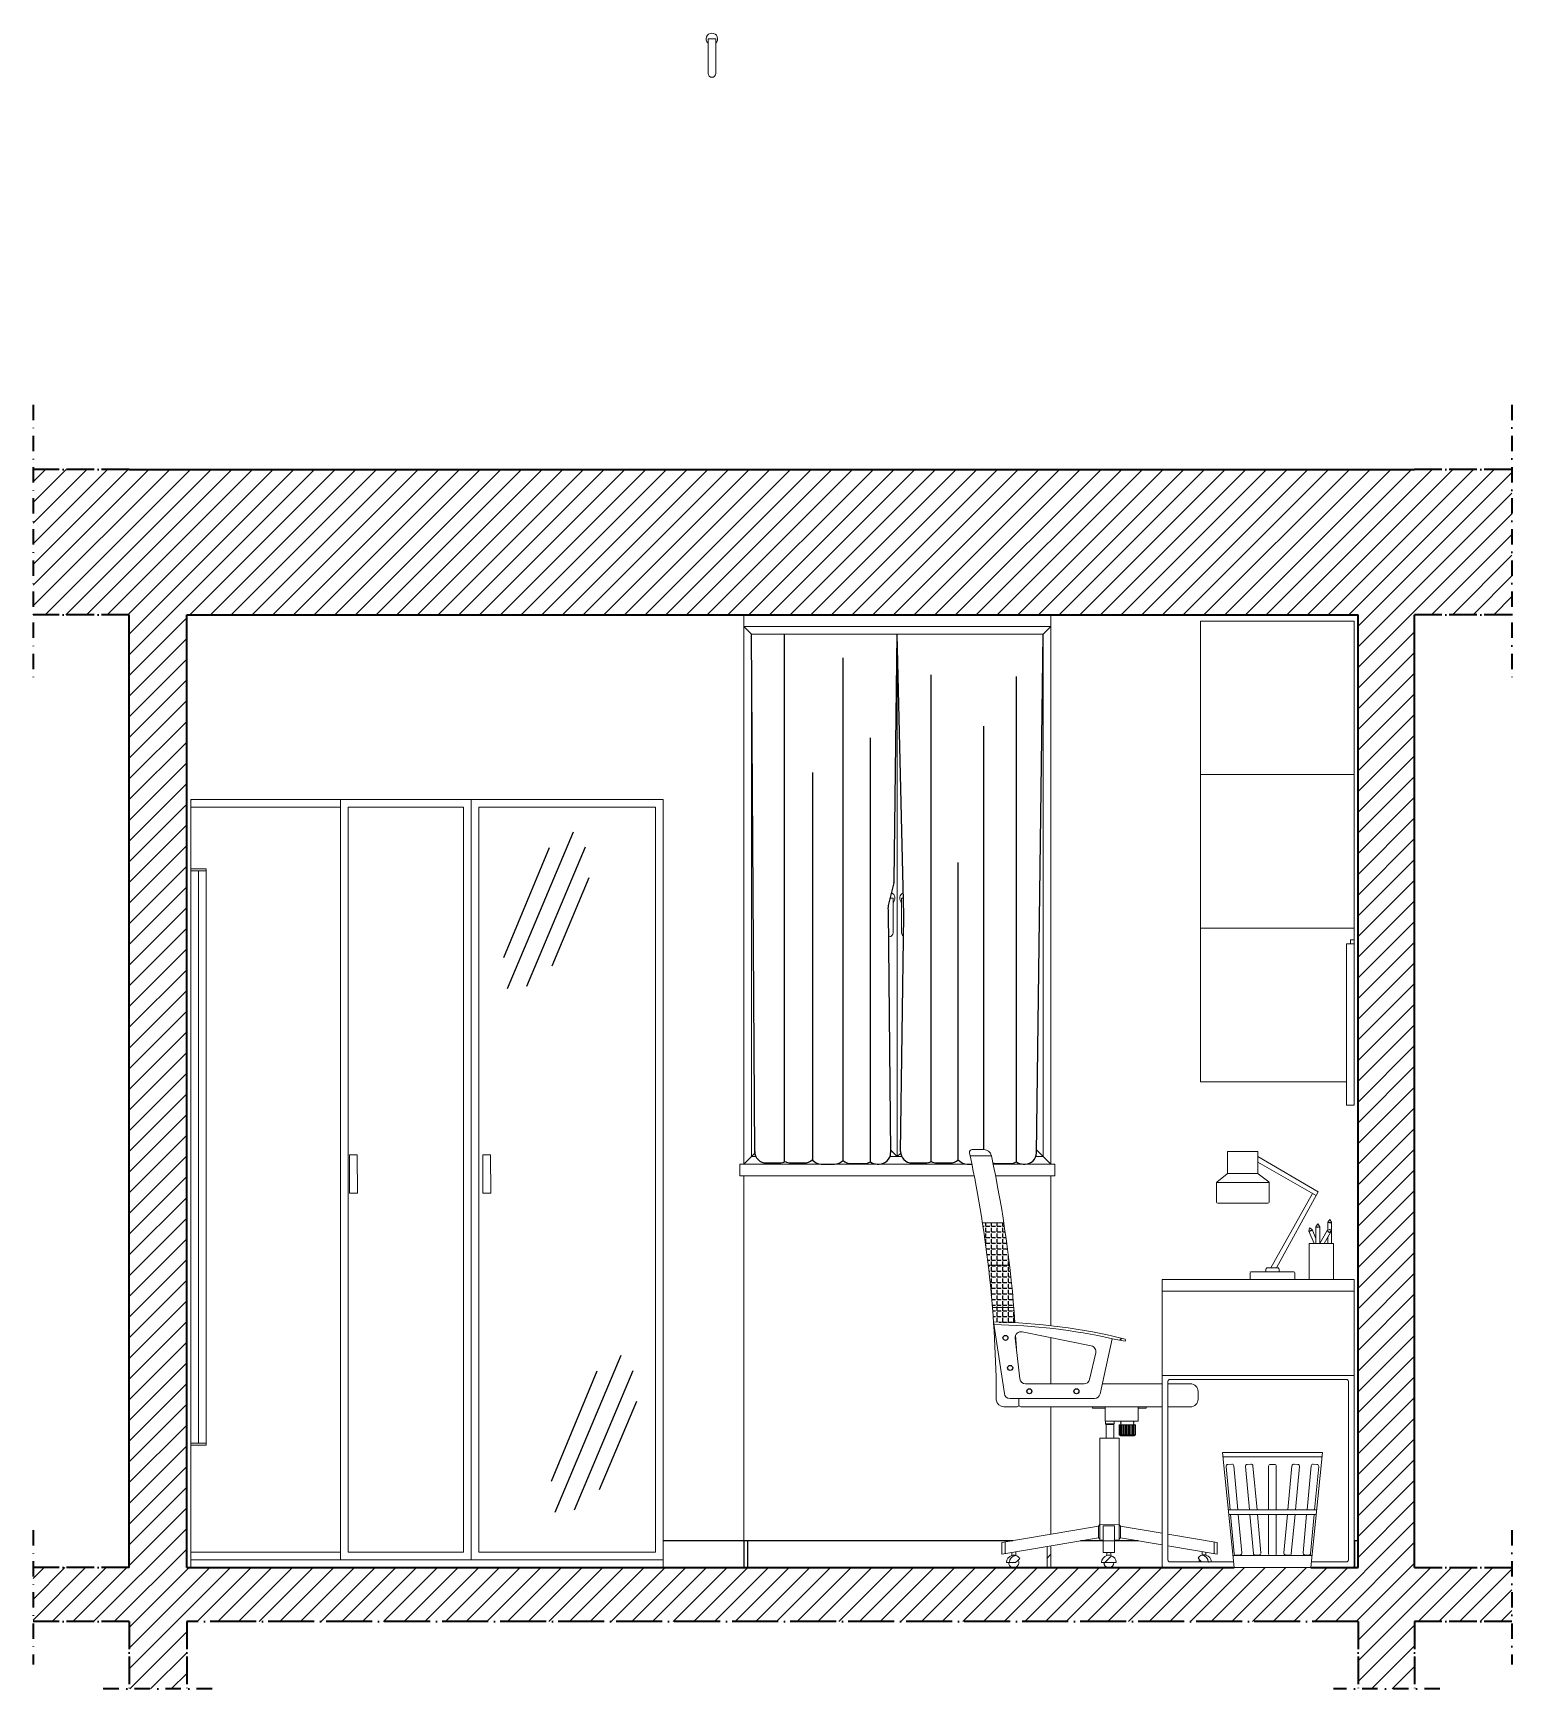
# Model space of a CAD drawing. Header units: millimetres. Extents: x 1104 to 6167, y 592 to 2113.
# Drawn here: x 4353.5 to 4738.5, y 968 to 1399 of the extents above; entities that cross this region are included whole.
import ezdxf

# ---------------------------------------------------------------- set-up
doc = ezdxf.new("R2010")
doc.units = ezdxf.units.MM
doc.linetypes.add('ACAD_ISO04W100', pattern=[30, 24, -3, 0, -3])
doc.linetypes.add('DASHDOT', pattern=[1, 0.5, -0.25, 0, -0.25])
for name, color, linetype in [('A-FLOR', 11, 'Continuous'), ('A-SECT-D-MCUC', 12, 'Continuous'), ('ACCESSORI', 8, 'Continuous'), ('BATTISCOPA', 10, 'Continuous')]:
    doc.layers.add(name, color=color, linetype=linetype)
for name, color, linetype, lineweight in [('A-FLOR-LEVL', 3, 'Continuous', 35), ('A-FURN', 2, 'Continuous', 18), ('A-GLAZ-FULL', 4, 'Continuous', 25), ('A-WALL-FULL-EXTR', 3, 'Continuous', 35), ('CAMPITURA', 14, 'Continuous', 25), ('TEXTURE', 13, 'Continuous', 25)]:
    doc.layers.add(name, color=color, linetype=linetype, lineweight=lineweight)
pattern_1 = [(0, (0, 0), (0, 1.46685), [1.0668, -0.40005]), (90, (0, 0), (-1.46685, 9e-17), [1.0668, -0.40005])]

msp = doc.modelspace()

# ---------------------------------------------------------------- hatches: boundary and pattern name
at = {"layer": 'TEXTURE'}
h = msp.add_hatch(dxfattribs=at)
h.set_pattern_fill('ANGLE', color=256, scale=0.21)
h.set_pattern_definition(pattern_1)
h.paths.add_polyline_path([(4606.2, 1089.25), (4600.65, 1089.25, -0.009153), (4602.15, 1078.25), (4607.7, 1078.25, 0.009153)])
h = msp.add_hatch(dxfattribs=at)
h.set_pattern_fill('ANGLE', color=256, scale=0.21)
h.set_pattern_definition(pattern_1)
h.paths.add_polyline_path([(4607.7, 1078.25), (4602.15, 1078.25, -0.009114), (4603.24, 1067.25), (4608.79, 1067.25, 0.009114)])
h.paths.add_polyline_path([(4608.79, 1067.25), (4603.24, 1067.25, -0.003103), (4603.52, 1063.5, -0.009055), (4609.08, 1063.3, 0.003264)])

# ---------------------------------------------------------------- linework, layer by layer
at = {"layer": 'A-FLOR'}
msp.add_arc((4577.13, 1169.34), 3, 359.2357, 0.3716, dxfattribs=at)
at = {"layer": 'A-FLOR-LEVL', "linetype": 'ACAD_ISO04W100', "ltscale": 0.3}
for p, q in [((4378.47, 1285.45), (4353.47, 1285.45)), ((4738.47, 1285.45), (4713.16, 1285.45)), ((4378.47, 1247.61), (4353.47, 1247.61)), ((4738.47, 1247.61), (4713.16, 1247.61)), ((4378.47, 999.53), (4353.47, 999.53)), ((4713.16, 999.53), (4738.47, 999.53)), ((4378.47, 985.46), (4353.47, 985.46)), ((4378.47, 985.46), (4378.47, 967.96)), ((4393.47, 985.46), (4393.47, 967.96)), ((4698.47, 985.46), (4698.47, 967.96)), ((4738.47, 985.46), (4713.16, 985.46)), ((4713.16, 985.46), (4713.16, 967.96))]:
    msp.add_line(p, q, dxfattribs=at)
at = {"layer": 'A-FLOR-LEVL'}
for p, q in [((4538.47, 1101.53), (4538.47, 1101.53)), ((4393.47, 999.53), (4666.13, 999.53)), ((4686.13, 999.53), (4698.47, 999.53))]:
    msp.add_line(p, q, dxfattribs=at)
at = {"layer": 'A-FLOR-LEVL', "linetype": 'ACAD_ISO04W100', "ltscale": 0.5}
msp.add_line((4698.47, 985.46), (4393.47, 985.46), dxfattribs=at)
at = {"layer": 'A-FURN'}
for p, q in [((4529.19, 1388.52), (4529.19, 1397.52)), ((4529.19, 1397.52), (4531.19, 1397.52)), ((4531.19, 1397.52), (4531.19, 1388.52)), ((4538.47, 1244.53), (4538.47, 1247.61)), ((4618.47, 1244.53), (4618.47, 1247.61)), ((4657.42, 1125.97), (4657.42, 1245.97)), ((4657.42, 1245.97), (4697.42, 1245.97)), ((4697.42, 1119.94, -35), (4697.42, 1245.97)), ((4538.47, 1244.53), (4618.47, 1244.53)), ((4540.47, 1242.53), (4538.47, 1244.53)), ((4538.47, 1244.53), (4538.47, 1104.53)), ((4540.47, 1106.53), (4540.47, 1242.53)), ((4540.47, 1242.53), (4616.47, 1242.53)), ((4578.47, 1106.53), (4578.47, 1242.53)), ((4616.47, 1242.53), (4618.47, 1244.53)), ((4616.47, 1106.53), (4616.47, 1242.53)), ((4618.47, 1244.53), (4618.47, 1104.53)), ((4697.42, 1205.97), (4657.42, 1205.97)), ((4517.53, 1199.53), (4394.53, 1199.53)), ((4394.53, 1199.53), (4394.53, 999.53)), ((4433.53, 1199.53), (4433.53, 1001.53)), ((4467.53, 1199.53), (4467.53, 1001.53)), ((4517.53, 999.53), (4517.53, 1199.53)), ((4433.53, 1197.53), (4394.53, 1197.53)), ((4465.53, 1197.53), (4435.53, 1197.53)), ((4435.53, 1197.53), (4435.53, 1003.53)), ((4465.53, 1197.53), (4465.53, 1003.53)), ((4515.53, 1197.53), (4469.53, 1197.53)), ((4469.53, 1197.53), (4469.53, 1003.53)), ((4515.53, 1003.53), (4515.53, 1197.53)), ((4394.53, 1181.41), (4398.53, 1181.41)), ((4398.53, 1181.41), (4398.53, 1180.93)), ((4394.53, 1180.93), (4398.53, 1180.93)), ((4396.53, 1180.93), (4396.53, 1031.95)), ((4398.53, 1180.93), (4398.53, 1031.95)), ((4577.35, 1173.79), (4576.59, 1173.79)), ((4577.35, 1164.79), (4577.35, 1173.79)), ((4579.59, 1164.79), (4579.59, 1173.79)), ((4579.59, 1173.79), (4580.03, 1173.79)), ((4657.42, 1165.97), (4697.42, 1165.97)), ((4695.42, 1119.94, -35), (4695.42, 1161.94, -35)), ((4695.42, 1161.94, -35), (4697.42, 1161.94, -35)), ((4696.42, 1161.94, -35), (4696.42, 1163, -35)), ((4696.42, 1163, -35), (4697.42, 1163, -35)), ((4695.42, 1125.97), (4657.42, 1125.97)), ((4697.42, 1119.94, -35), (4695.42, 1119.94, -35)), ((4576.73, 1108.27), (4578.47, 1106.53)), ((4600.99, 1108.36), (4597.95, 1108.36)), ((4614.74, 1108.26), (4618.47, 1104.53)), ((4664.45, 1102.31), (4664.45, 1107.87)), ((4664.45, 1107.87), (4672.31, 1107.87)), ((4672.31, 1107.87), (4672.31, 1102.31)), ((4435.88, 1097.03), (4435.88, 1107.03)), ((4435.88, 1107.03), (4437.88, 1107.03)), ((4437.88, 1107.03), (4437.93, 1097.03)), ((4470.59, 1097.03), (4470.59, 1107.03)), ((4470.59, 1107.03), (4472.59, 1107.03)), ((4472.59, 1107.03), (4472.64, 1097.03)), ((4537.47, 1101.53), (4537.47, 1104.53)), ((4537.47, 1104.53), (4538.47, 1104.53)), ((4541.37, 1107.42), (4538.47, 1104.53)), ((4538.47, 1104.53), (4597.88, 1104.53)), ((4540.47, 1106.53), (4541.65, 1106.53)), ((4576.55, 1106.53), (4579.65, 1106.53)), ((4578.47, 1106.53), (4579.37, 1107.42)), ((4597.42, 1106.7), (4597.27, 1107.53)), ((4602.97, 1106.7), (4597.42, 1106.7)), ((4602.97, 1106.7), (4602.95, 1106.78)), ((4603.43, 1104.53), (4618.47, 1104.53)), ((4614.55, 1106.53), (4616.47, 1106.53)), ((4619.47, 1104.53), (4618.47, 1104.53)), ((4619.47, 1101.53), (4619.47, 1104.53)), ((4688.02, 1097.36), (4672.31, 1106.53)), ((4687.48, 1096.37), (4672.31, 1105.09)), ((4538.47, 1101.53), (4537.47, 1101.53)), ((4538.47, 1006.53), (4538.47, 1101.53)), ((4538.47, 1101.53), (4598.48, 1101.53)), ((4604.03, 1101.53), (4618.47, 1101.53)), ((4618.47, 1062.51), (4618.47, 1101.53)), ((4618.47, 1101.53), (4619.47, 1101.53)), ((4661.6, 1099.83), (4675.27, 1099.83)), ((4661.6, 1094.69), (4661.6, 1099.72)), ((4664.34, 1102.08), (4661.68, 1099.91)), ((4672.35, 1102.17), (4664.42, 1102.17)), ((4672.31, 1099.83), (4664.45, 1099.83)), ((4672.37, 1102.14), (4672.31, 1102.31)), ((4675.19, 1099.92), (4672.43, 1102.08)), ((4675.27, 1099.71), (4675.27, 1094.69)), ((4435.88, 1097.03), (4437.93, 1097.03)), ((4470.59, 1097.03), (4472.64, 1097.03)), ((4675.7, 1077.53), (4686.55, 1096.91)), ((4677.18, 1077.53), (4688.02, 1097.36)), ((4674.97, 1094.39), (4661.9, 1094.39)), ((4606.2, 1089.25), (4600.65, 1089.25)), ((4685.59, 1087.16), (4685.74, 1088)), ((4685.59, 1087.16), (4685.76, 1087.07)), ((4686.96, 1083.93), (4685.59, 1087.16)), ((4685.71, 1087.8), (4685.91, 1087.89)), ((4685.74, 1088), (4686.47, 1087.53)), ((4685.76, 1087.07), (4685.81, 1087.22)), ((4685.81, 1087.22), (4686, 1087.1)), ((4686, 1087.1), (4686.03, 1087.33)), ((4686.03, 1087.33), (4686.23, 1087.17)), ((4686.23, 1087.17), (4686.22, 1087.38)), ((4686.22, 1087.38), (4686.41, 1087.33)), ((4686.35, 1087.48), (4686.35, 1087.48)), ((4686.41, 1087.33), (4686.47, 1087.53)), ((4686.47, 1087.53), (4687.47, 1085.17)), ((4687.47, 1088.28), (4687.95, 1089)), ((4687.47, 1088.28), (4687.6, 1088.13)), ((4687.47, 1083.93), (4687.47, 1088.28)), ((4687.6, 1088.13), (4687.71, 1088.26)), ((4687.71, 1088.26), (4687.84, 1088.07)), ((4687.84, 1088.83), (4688.06, 1088.83)), ((4687.84, 1088.07), (4687.95, 1088.27)), ((4687.95, 1089), (4688.43, 1088.28)), ((4687.95, 1088.27), (4688.07, 1088.05)), ((4688.07, 1088.05), (4688.14, 1088.24)), ((4688.14, 1088.24), (4688.3, 1088.12)), ((4688.3, 1088.12), (4688.43, 1088.28)), ((4688.31, 1088.28), (4688.31, 1088.28)), ((4688.43, 1088.28), (4688.43, 1083.88)), ((4690.41, 1087.29), (4688.43, 1083.88)), ((4689.57, 1083.93), (4691.24, 1086.8)), ((4691.19, 1087.66), (4690.41, 1087.29)), ((4690.45, 1087.08), (4690.41, 1087.29)), ((4690.64, 1087.11), (4690.45, 1087.08)), ((4690.52, 1087.22), (4690.52, 1087.22)), ((4690.57, 1089.47), (4691.05, 1090.19)), ((4690.57, 1089.47), (4690.7, 1089.32)), ((4690.57, 1087.36), (4690.57, 1089.47)), ((4690.61, 1086.9), (4690.64, 1087.11)), ((4690.82, 1087.03), (4690.61, 1086.9)), ((4690.7, 1089.32), (4690.8, 1089.45)), ((4690.8, 1089.45), (4690.93, 1089.26)), ((4690.82, 1086.8), (4690.82, 1087.03)), ((4691.03, 1086.9), (4690.82, 1086.8)), ((4690.93, 1090.02), (4691.16, 1090.02)), ((4690.93, 1089.26), (4691.05, 1089.46)), ((4691.2, 1087.46), (4691.01, 1087.58)), ((4691.05, 1086.74), (4691.03, 1086.9)), ((4691.05, 1090.19), (4691.53, 1089.47)), ((4691.05, 1089.46), (4691.17, 1089.24)), ((4691.24, 1086.8), (4691.05, 1086.74)), ((4691.17, 1089.24), (4691.24, 1089.43)), ((4691.24, 1086.8), (4691.19, 1087.66)), ((4691.24, 1089.43), (4691.39, 1089.31)), ((4691.39, 1089.31), (4691.53, 1089.47)), ((4691.4, 1089.47), (4691.4, 1089.47)), ((4691.53, 1089.47), (4691.53, 1083.93)), ((4685.69, 1074.53), (4685.69, 1083.93)), ((4685.69, 1083.93), (4692.01, 1083.93)), ((4690.57, 1083.93), (4690.57, 1085.66)), ((4692.01, 1083.93), (4692.01, 1074.53)), ((4607.7, 1078.25), (4602.15, 1078.25)), ((4647.42, 1074.53), (4697.42, 1074.53)), ((4647.42, 1000.03), (4647.42, 1074.53)), ((4670.31, 1076.23), (4670.31, 1074.53)), ((4682, 1074.53), (4670.31, 1074.53)), ((4681.7, 1076.53), (4670.61, 1076.53)), ((4674.4, 1077.23), (4674.4, 1076.53)), ((4674.4, 1076.53), (4677.91, 1076.53)), ((4677.61, 1077.53), (4674.7, 1077.53)), ((4677.91, 1076.53), (4677.91, 1077.23)), ((4682, 1074.53), (4682, 1076.23)), ((4697.42, 1074.53), (4697.42, 1000.03)), ((4647.42, 1071.53), (4697.42, 1071.53)), ((4608.79, 1067.25), (4603.24, 1067.25)), ((4606.34, 1044.87), (4603.52, 1063.5)), ((4610.95, 1060.92), (4628.98, 1057.23)), ((4610.39, 1048.67), (4609.16, 1059.27)), ((4609.28, 1060.08), (4609.46, 1056.67)), ((4618.47, 1047.35), (4618.47, 1059.38)), ((4631.25, 1044.74), (4634.42, 1059.12)), ((4637.76, 1058.5), (4634.42, 1059.12)), ((4628.54, 1048.51), (4630.12, 1055.43)), ((4697.42, 1049.53), (4647.42, 1049.53)), ((4648.92, 1048.01), (4648.92, 1001.53)), ((4649.42, 1048.51), (4695.42, 1048.51)), ((4695.92, 1001.53), (4695.92, 1048.01)), ((4607.82, 1043.56), (4629.78, 1043.56)), ((4629.78, 1043.56), (4607.82, 1043.56)), ((4610.13, 1043.56), (4610.13, 1041.89)), ((4627.08, 1047.35), (4611.88, 1047.35)), ((4647.42, 1047.38), (4631.83, 1047.38)), ((4654.78, 1047.38), (4648.92, 1047.38)), ((4656.78, 1043.38), (4656.78, 1045.38)), ((4609.63, 1041.39), (4606.22, 1041.39)), ((4647.42, 1041.38), (4610.63, 1041.39)), ((4618.47, 1008.21), (4618.47, 1041.39)), ((4629.3, 1041.39), (4629.3, 1041.01)), ((4629.3, 1041.01), (4632.58, 1041.01)), ((4632.58, 1039.27), (4632.58, 1039.94)), ((4641.14, 1041.01), (4643.27, 1041.01)), ((4643.27, 1041.01), (4643.27, 1041.38)), ((4654.78, 1041.38), (4648.92, 1041.38)), ((4632.65, 1036.92), (4632.81, 1036.75)), ((4632.8, 1033.23), (4632.81, 1036.75)), ((4632.81, 1036.75), (4634.8, 1036.75)), ((4634.8, 1036.75), (4634.96, 1036.92)), ((4634.8, 1033.23), (4634.8, 1036.75)), ((4640.46, 1036.7), (4636.22, 1036.7)), ((4394.53, 1031.95), (4398.53, 1031.95)), ((4398.53, 1031.41), (4394.53, 1031.41)), ((4398.53, 1031.95), (4398.53, 1031.41)), ((4631.21, 1006.63), (4631.21, 1033.23)), ((4636.21, 1033.23), (4631.21, 1033.23)), ((4636.21, 1033.23), (4636.21, 1006.63)), ((4640.46, 1034.09), (4636.22, 1034.09)), ((4636.22, 1034.09), (4636.64, 1033.86)), ((4640.46, 1034.09), (4640.03, 1033.86)), ((4689.13, 1029.53), (4663.13, 1029.53)), ((4663.13, 1029.53), (4666.13, 999.53)), ((4689.02, 1028.36), (4663.25, 1028.36)), ((4664.56, 1026.41), (4665.53, 1026.49)), ((4666.07, 1026.04), (4667.13, 1014.53)), ((4669.56, 1026.41), (4670.53, 1026.49)), ((4671.07, 1026.04), (4672.13, 1014.53)), ((4675.65, 1026.41), (4676.62, 1026.41)), ((4680.14, 1014.53), (4681.22, 1026.04)), ((4681.76, 1026.5), (4682.73, 1026.4)), ((4685.14, 1014.53), (4686.22, 1026.04)), ((4689.13, 1029.53), (4686.13, 999.53)), ((4686.76, 1026.5), (4687.73, 1026.4)), ((4665.15, 1014.53), (4664.1, 1025.86)), ((4670.15, 1014.53), (4669.1, 1025.86)), ((4675.15, 1014.53), (4675.15, 1025.91)), ((4677.12, 1025.91), (4677.12, 1014.53)), ((4683.19, 1025.86), (4682.12, 1014.53)), ((4688.19, 1025.86), (4687.12, 1014.53)), ((4687.63, 1014.53), (4664.63, 1014.53)), ((4687.52, 1013.36), (4664.75, 1013.36)), ((4666.19, 1003.19), (4665.25, 1013.36)), ((4667.23, 1013.36), (4668.15, 1003.37)), ((4671.19, 1003.19), (4670.25, 1013.36)), ((4672.23, 1013.36), (4673.15, 1003.37)), ((4675.15, 1003.14), (4675.15, 1013.36)), ((4677.12, 1013.36), (4677.12, 1003.14)), ((4679.09, 1003.38), (4680.03, 1013.36)), ((4682.01, 1013.36), (4681.05, 1003.19)), ((4684.09, 1003.38), (4685.03, 1013.36)), ((4687.01, 1013.36), (4686.05, 1003.19)), ((4631.21, 1010.71), (4630.89, 1010.32)), ((4630.89, 1010.32), (4630.89, 1007.32)), ((4636.21, 1010.7), (4631.21, 1010.71)), ((4632.03, 1003.48), (4632.03, 1010.38)), ((4632.03, 1010.38), (4635.04, 1010.38)), ((4635.04, 1003.48), (4635.04, 1010.38)), ((4636.21, 1010.7), (4636.54, 1010.31)), ((4636.54, 1010.31), (4636.54, 1007.31)), ((4606.51, 1003.18), (4606.51, 1006.18)), ((4606.51, 1003.18), (4606.51, 1006.18)), ((4617.47, 999.53), (4617.47, 1005.04)), ((4618.47, 999.53), (4618.47, 1005.21)), ((4630.89, 1007.32), (4631.21, 1007.06)), ((4632.01, 1006.63), (4631.21, 1006.63)), ((4632.03, 1006.5), (4635.04, 1006.5)), ((4636.21, 1006.63), (4635.04, 1006.63)), ((4636.54, 1007.31), (4636.21, 1007.05)), ((4660.92, 1003.18), (4660.92, 1006.18)), ((4660.92, 1003.18), (4660.92, 1006.18)), ((4433.53, 1003.53), (4394.53, 1003.53)), ((4517.53, 1001.53), (4394.53, 1001.53)), ((4465.53, 1003.53), (4435.53, 1003.53)), ((4515.53, 1003.53), (4469.53, 1003.53)), ((4607.48, 1000.84), (4606.88, 1000.84)), ((4607.48, 1000.84), (4609.27, 1000.84)), ((4608.3, 1002.69), (4608.3, 1003.48)), ((4609.29, 1003.65), (4609.29, 1002.69)), ((4632.23, 1000.84), (4631.64, 1000.84)), ((4635.04, 1003.48), (4632.03, 1003.48)), ((4634.87, 1000.84), (4632.23, 1000.84)), ((4633.05, 1002.69), (4633.05, 1003.48)), ((4634.04, 1003.48), (4634.04, 1002.69)), ((4635.46, 1000.84), (4634.87, 1000.84)), ((4649.42, 1001.03), (4665.98, 1001.03)), ((4657.83, 1002.77), (4657.83, 1003.7)), ((4658.82, 1003.53), (4658.82, 1002.77)), ((4659.64, 1000.92), (4659.45, 1000.92)), ((4665.82, 1002.64), (4686.45, 1002.64)), ((4666.73, 1002.74), (4667.7, 1002.83)), ((4671.73, 1002.74), (4672.7, 1002.83)), ((4675.65, 1002.64), (4676.62, 1002.64)), ((4679.54, 1002.83), (4680.51, 1002.74)), ((4684.54, 1002.83), (4685.51, 1002.74)), ((4686.28, 1001.03), (4695.42, 1001.03)), ((4618.47, 999.53), (4617.47, 999.53)), ((4647.92, 999.53), (4666.13, 999.53)), ((4666.13, 999.53), (4686.13, 999.53)), ((4686.13, 999.53), (4696.92, 999.53))]:
    msp.add_line(p, q, dxfattribs=at)
for points in [[(4641.14, 1041.38), (4632.58, 1041.39), (4632.58, 1037.64), (4641.14, 1037.64)], [(4634.96, 1037.64), (4634.96, 1036.92), (4632.65, 1036.92), (4632.65, 1037.64)]]:
    msp.add_lwpolyline(points, close=True, dxfattribs=at)
for points in [[(4636.22, 1036.7), (4636.22, 1034.09)], [(4636.72, 1037.64), (4636.59, 1037.49), (4636.72, 1037.36), (4636.59, 1037.23), (4636.72, 1037.11), (4636.59, 1037.01), (4636.72, 1036.89), (4636.59, 1036.8), (4636.72, 1036.7)], [(4639.96, 1037.64), (4640.08, 1037.49), (4639.96, 1037.36), (4640.08, 1037.23), (4639.96, 1037.11), (4640.08, 1037.01), (4639.96, 1036.89), (4640.08, 1036.8), (4639.96, 1036.7)], [(4640.46, 1034.09), (4640.46, 1036.7)], [(4636.64, 1033.86), (4640.03, 1033.86)], [(4630.89, 1007.32), (4605.72, 1003.04), (4605.72, 1006.04), (4630.89, 1010.32)], [(4647.42, 1008.47), (4636.52, 1010.32)], [(4636.54, 1007.31), (4647.42, 1005.46)], [(4648.92, 1005.21), (4661.71, 1003.04), (4661.71, 1006.04), (4648.92, 1008.22)]]:
    msp.add_lwpolyline(points, dxfattribs=at)
for centre, radius, start, end in [((4530.19, 1397.52), 1.5, 311.8085, 228.1879), ((4530.19, 1388.52), 1, 180, 270), ((4530.19, 1388.52), 1, 270, 0), ((4576.35, 1173.8), 1.5, 311.8121, 67.5292), ((4580.59, 1173.8), 1.5, 113.5785, 228.1879), ((4576.35, 1164.79), 1, 270, 0), ((4580.59, 1164.79), 1, 180, 237.3051), ((4576.35, 1164.79), 1, 261.0076, 270), ((4597.95, 1107.66), 0.7, 90, 190.2595), ((4600.99, 1106.36), 2, 12.3268, 90), ((4300.97, 1042.79), 303.26, 0.0744, 12.1663), ((4306.52, 1042.79), 303.26, 3.8795, 12.1663), ((4661.9, 1099.72), 0.3, 138.5512, 180), ((4664.15, 1102.31), 0.3, 309.1511, 0), ((4672.61, 1102.31), 0.3, 180, 231.9518), ((4674.97, 1099.71), 0.3, 0, 42.5701), ((4661.9, 1094.69), 0.3, 180, 270), ((4674.97, 1094.69), 0.3, 270, 0), ((4670.61, 1076.23), 0.3, 90, 180), ((4674.7, 1077.23), 0.3, 90, 180), ((4677.61, 1077.23), 0.3, 0, 90), ((4681.7, 1076.23), 0.3, 0, 90), ((4600.9, 909.84), 153.69, 76.1207, 89.022), ((4600.9, 909.14), 153.69, 77.3853, 88.9877), ((4610.65, 1059.45), 1.5, 78.4499, 186.648), ((4628.66, 1055.77), 1.5, 347.0856, 77.962), ((4637.4, 1058.77), 0.447, 323.2422, 36.7578), ((4611.88, 1048.85), 1.5, 186.648, 270), ((4627.08, 1048.85), 1.5, 270, 347.0856), ((4649.42, 1048.01), 0.5, 90, 180), ((4695.42, 1048.01), 0.5, 0, 90), ((4607.82, 1045.06), 1.5, 187.4687, 270), ((4629.78, 1045.06), 1.5, 270, 347.5643), ((4654.78, 1045.38), 2, 0, 90), ((4654.78, 1043.38), 2, 269.9859, 0), ((4606.22, 1043.39), 2, 186.1203, 269.9859), ((4609.63, 1041.89), 0.5, 270, 0), ((4610.63, 1041.89), 0.5, 180, 269.9865), ((4664.6, 1025.91), 0.5, 95.2515, 185.2515), ((4665.57, 1026), 0.5, 5.2515, 95.2515), ((4669.6, 1025.91), 0.5, 95.2515, 185.2515), ((4670.57, 1026), 0.5, 5.2515, 95.2515), ((4675.65, 1025.91), 0.5, 90, 180), ((4676.62, 1025.91), 0.5, 0, 90), ((4681.72, 1026), 0.5, 84.6258, 174.6258), ((4682.69, 1025.91), 0.5, 354.6258, 84.6258), ((4686.72, 1026), 0.5, 84.6258, 174.6258), ((4687.69, 1025.91), 0.5, 354.6258, 84.6258), ((4608.79, 1000.84), 1.91, 104.9882, 180), ((4608.79, 1000.84), 1.32, 180, 28.0642), ((4609.5, 1000.87), 1.83, 96.7519, 180.9034), ((4608.79, 1000.84), 1.91, 75.0118, 104.9882), ((4606.32, 1004.8), 4.93, 306.7009, 317.468), ((4608.79, 1000.84), 1.91, 35.449, 75.0118), ((4606.32, 1004.8), 4.93, 317.468, 324.7631), ((4633.55, 1000.84), 1.91, 104.9882, 180), ((4633.55, 1000.84), 1.32, 180, 0), ((4633.55, 1000.84), 1.91, 75.0118, 104.9882), ((4633.55, 1000.84), 1.91, 0, 75.0118), ((4649.42, 1001.53), 0.5, 180, 270), ((4658.32, 1000.92), 1.91, 104.9882, 144.551), ((4660.8, 1004.87), 4.93, 215.2369, 222.532), ((4658.32, 1000.92), 1.32, 151.9358, 175.3243), ((4660.8, 1004.87), 4.93, 222.532, 231.2583), ((4658.32, 1000.92), 1.91, 75.0118, 104.9882), ((4657.61, 1000.95), 1.83, 2.4614, 83.2481), ((4658.32, 1000.92), 1.91, 3.2228, 75.0118), ((4666.68, 1003.24), 0.5, 185.2515, 275.2515), ((4667.66, 1003.33), 0.5, 275.2515, 5.2515), ((4671.68, 1003.24), 0.5, 185.2515, 275.2515), ((4672.66, 1003.33), 0.5, 275.2515, 5.2515), ((4675.65, 1003.14), 0.5, 180, 270), ((4676.62, 1003.14), 0.5, 270, 0), ((4679.59, 1003.33), 0.5, 174.6258, 264.6258), ((4680.56, 1003.24), 0.5, 264.6258, 354.6258), ((4684.59, 1003.33), 0.5, 174.6258, 264.6258), ((4685.56, 1003.24), 0.5, 264.6258, 354.6258), ((4695.42, 1001.53), 0.5, 270, 0), ((4647.92, 1000.03), 0.5, 180, 270), ((4696.92, 1000.03), 0.5, 270, 0)]:
    msp.add_arc(centre, radius, start, end, dxfattribs=at)
at = {"layer": 'A-GLAZ-FULL'}
msp.add_line((4576.35, 1163.79), (4576.35, 1163.79), dxfattribs=at)
at = {"layer": 'A-SECT-D-MCUC', "linetype": 'Continuous'}
for p, q in [((4353.47, 1282.23), (4356.7, 1285.45)), ((4353.47, 1276.84), (4362.09, 1285.45)), ((4353.47, 1271.45), (4367.48, 1285.45)), ((4353.47, 1266.06), (4372.87, 1285.45)), ((4353.47, 1260.67), (4378.26, 1285.45)), ((4353.47, 1255.28), (4383.64, 1285.45)), ((4353.47, 1249.9), (4389.03, 1285.45)), ((4356.58, 1247.61), (4394.42, 1285.45)), ((4361.96, 1247.61), (4399.81, 1285.45)), ((4367.35, 1247.61), (4405.2, 1285.45)), ((4372.74, 1247.61), (4410.58, 1285.45)), ((4378.13, 1247.61), (4415.97, 1285.45)), ((4378.47, 1242.57), (4421.36, 1285.45)), ((4378.47, 1237.18), (4426.75, 1285.45)), ((4394.29, 1247.61), (4432.14, 1285.45)), ((4399.68, 1247.61), (4437.52, 1285.45)), ((4405.07, 1247.61), (4442.91, 1285.45)), ((4410.46, 1247.61), (4448.3, 1285.45)), ((4415.85, 1247.61), (4453.69, 1285.45)), ((4421.23, 1247.61), (4459.08, 1285.45)), ((4426.62, 1247.61), (4464.47, 1285.45)), ((4432.01, 1247.61), (4469.85, 1285.45)), ((4437.4, 1247.61), (4475.24, 1285.45)), ((4442.79, 1247.61), (4480.63, 1285.45)), ((4448.17, 1247.61), (4486.02, 1285.45)), ((4453.56, 1247.61), (4491.41, 1285.45)), ((4458.95, 1247.61), (4496.79, 1285.45)), ((4464.34, 1247.61), (4502.18, 1285.45)), ((4469.73, 1247.61), (4507.57, 1285.45)), ((4475.12, 1247.61), (4512.96, 1285.45)), ((4480.5, 1247.61), (4518.35, 1285.45)), ((4485.89, 1247.61), (4523.74, 1285.45)), ((4491.28, 1247.61), (4529.12, 1285.45)), ((4496.67, 1247.61), (4534.51, 1285.45)), ((4502.06, 1247.61), (4539.9, 1285.45)), ((4507.44, 1247.61), (4545.29, 1285.45)), ((4512.83, 1247.61), (4550.68, 1285.45)), ((4518.22, 1247.61), (4556.06, 1285.45)), ((4523.61, 1247.61), (4561.45, 1285.45)), ((4529, 1247.61), (4566.84, 1285.45)), ((4534.38, 1247.61), (4572.23, 1285.45)), ((4539.77, 1247.61), (4577.62, 1285.45)), ((4545.16, 1247.61), (4583.01, 1285.45)), ((4550.55, 1247.61), (4588.39, 1285.45)), ((4555.94, 1247.61), (4593.78, 1285.45)), ((4561.33, 1247.61), (4599.17, 1285.45)), ((4566.71, 1247.61), (4604.56, 1285.45)), ((4572.1, 1247.61), (4609.95, 1285.45)), ((4577.49, 1247.61), (4615.33, 1285.45)), ((4582.88, 1247.61), (4620.72, 1285.45)), ((4588.27, 1247.61), (4626.11, 1285.45)), ((4593.65, 1247.61), (4631.5, 1285.45)), ((4599.04, 1247.61), (4636.89, 1285.45)), ((4604.43, 1247.61), (4642.27, 1285.45)), ((4609.82, 1247.61), (4647.66, 1285.45)), ((4615.21, 1247.61), (4653.05, 1285.45)), ((4620.6, 1247.61), (4658.44, 1285.45)), ((4625.98, 1247.61), (4663.83, 1285.45)), ((4631.37, 1247.61), (4669.22, 1285.45)), ((4636.76, 1247.61), (4674.6, 1285.45)), ((4642.15, 1247.61), (4679.99, 1285.45)), ((4647.54, 1247.61), (4685.38, 1285.45)), ((4652.92, 1247.61), (4690.77, 1285.45)), ((4658.31, 1247.61), (4696.16, 1285.45)), ((4663.7, 1247.61), (4701.54, 1285.45)), ((4669.09, 1247.61), (4706.93, 1285.45)), ((4674.48, 1247.61), (4712.32, 1285.45)), ((4679.87, 1247.61), (4717.71, 1285.45)), ((4685.25, 1247.61), (4723.1, 1285.45)), ((4690.64, 1247.61), (4728.49, 1285.45)), ((4696.03, 1247.61), (4733.87, 1285.45)), ((4698.47, 1244.67), (4738.47, 1284.67)), ((4698.47, 1239.28), (4738.47, 1279.28)), ((4698.47, 1233.89), (4738.47, 1273.89)), ((4717.58, 1247.61), (4738.47, 1268.5)), ((4722.97, 1247.61), (4738.47, 1263.11)), ((4728.36, 1247.61), (4738.47, 1257.73)), ((4733.75, 1247.61), (4738.47, 1252.34)), ((4378.47, 1231.79), (4393.47, 1246.79)), ((4698.47, 1228.5), (4713.16, 1243.19)), ((4378.47, 1226.4), (4393.47, 1241.4)), ((4698.47, 1223.11), (4713.16, 1237.8)), ((4378.47, 1221.01), (4393.47, 1236.01)), ((4378.47, 1215.63), (4393.47, 1230.63)), ((4698.47, 1217.73), (4713.16, 1232.42)), ((4378.47, 1210.24), (4393.47, 1225.24)), ((4698.47, 1212.34), (4713.16, 1227.03)), ((4698.47, 1206.95), (4713.16, 1221.64)), ((4378.47, 1204.85), (4393.47, 1219.85)), ((4698.47, 1201.56), (4713.16, 1216.25)), ((4378.47, 1199.46), (4393.47, 1214.46)), ((4378.47, 1194.07), (4393.47, 1209.07)), ((4698.47, 1196.17), (4713.16, 1210.86)), ((4378.47, 1188.69), (4393.47, 1203.69)), ((4698.47, 1190.78), (4713.16, 1205.47)), ((4394.53, 1199.35), (4394.7, 1199.53)), ((4698.47, 1185.4), (4713.16, 1200.09)), ((4378.47, 1183.3), (4393.47, 1198.3)), ((4698.47, 1180.01), (4713.16, 1194.7)), ((4378.47, 1177.91), (4393.47, 1192.91)), ((4378.47, 1172.52), (4393.47, 1187.52)), ((4698.47, 1174.62), (4713.16, 1189.31)), ((4378.47, 1167.13), (4393.47, 1182.13)), ((4698.47, 1169.23), (4713.16, 1183.92)), ((4698.47, 1163.84), (4713.16, 1178.53)), ((4378.47, 1161.74), (4393.47, 1176.74)), ((4698.47, 1158.46), (4713.16, 1173.15)), ((4378.47, 1156.36), (4393.47, 1171.36)), ((4378.47, 1150.97), (4393.47, 1165.97)), ((4698.47, 1153.07), (4713.16, 1167.76)), ((4378.47, 1145.58), (4393.47, 1160.58)), ((4698.47, 1147.68), (4713.16, 1162.37)), ((4698.47, 1142.29), (4713.16, 1156.98)), ((4378.47, 1140.19), (4393.47, 1155.19)), ((4698.47, 1136.9), (4713.16, 1151.59)), ((4378.47, 1134.8), (4393.47, 1149.8)), ((4378.47, 1129.42), (4393.47, 1144.42)), ((4698.47, 1131.52), (4713.16, 1146.21)), ((4378.47, 1124.03), (4393.47, 1139.03)), ((4698.47, 1126.13), (4713.16, 1140.82)), ((4698.47, 1120.74), (4713.16, 1135.43)), ((4378.47, 1118.64), (4393.47, 1133.64)), ((4698.47, 1115.35), (4713.16, 1130.04)), ((4378.47, 1113.25), (4393.47, 1128.25)), ((4378.47, 1107.86), (4393.47, 1122.86)), ((4698.47, 1109.96), (4713.16, 1124.65)), ((4378.47, 1102.48), (4393.47, 1117.48)), ((4698.47, 1104.57), (4713.16, 1119.26)), ((4698.47, 1099.19), (4713.16, 1113.88)), ((4378.47, 1097.09), (4393.47, 1112.09)), ((4698.47, 1093.8), (4713.16, 1108.49)), ((4378.47, 1091.7), (4393.47, 1106.7)), ((4378.47, 1086.31), (4393.47, 1101.31)), ((4698.47, 1088.41), (4713.16, 1103.1)), ((4378.47, 1080.92), (4393.47, 1095.92)), ((4698.47, 1083.02), (4713.16, 1097.71)), ((4698.47, 1077.63), (4713.16, 1092.32)), ((4378.47, 1075.53), (4393.47, 1090.53)), ((4698.47, 1072.25), (4713.16, 1086.94)), ((4378.47, 1070.15), (4393.47, 1085.15)), ((4378.47, 1064.76), (4393.47, 1079.76)), ((4698.47, 1066.86), (4713.16, 1081.55)), ((4378.47, 1059.37), (4393.47, 1074.37)), ((4698.47, 1061.47), (4713.16, 1076.16)), ((4698.47, 1056.08), (4713.16, 1070.77)), ((4378.47, 1053.98), (4393.47, 1068.98)), ((4698.47, 1050.69), (4713.16, 1065.38)), ((4378.47, 1048.59), (4393.47, 1063.59)), ((4378.47, 1043.21), (4393.47, 1058.21)), ((4636.47, 1058.74), (4636.96, 1059.23)), ((4698.47, 1045.3), (4713.16, 1059.99)), ((4378.47, 1037.82), (4393.47, 1052.82)), ((4698.47, 1039.92), (4713.16, 1054.61)), ((4698.47, 1034.53), (4713.16, 1049.22)), ((4378.47, 1032.43), (4393.47, 1047.43)), ((4698.47, 1029.14), (4713.16, 1043.83)), ((4378.47, 1027.04), (4393.47, 1042.04)), ((4378.47, 1021.65), (4393.47, 1036.65)), ((4698.47, 1023.75), (4713.16, 1038.44)), ((4378.47, 1016.26), (4393.47, 1031.26)), ((4698.47, 1018.36), (4713.16, 1033.05)), ((4698.47, 1012.98), (4713.16, 1027.67)), ((4378.47, 1010.88), (4393.47, 1025.88)), ((4698.47, 1007.59), (4713.16, 1022.28)), ((4378.47, 1005.49), (4393.47, 1020.49)), ((4378.47, 1000.1), (4393.47, 1015.1)), ((4677.12, 1013.18), (4677.31, 1013.36)), ((4698.47, 1002.2), (4713.16, 1016.89)), ((4369.22, 985.46), (4393.47, 1009.71)), ((4687.13, 985.46), (4713.16, 1011.5)), ((4692.51, 985.46), (4713.16, 1006.11)), ((4374.61, 985.46), (4393.47, 1004.32)), ((4617.47, 1002.02), (4618.47, 1003.02)), ((4666.59, 1002.64), (4666.68, 1002.74)), ((4671.98, 1002.64), (4672.11, 1002.77)), ((4697.42, 1001.15), (4697.43, 1001.16)), ((4697.9, 985.46), (4713.16, 1000.72)), ((4353.47, 996.65), (4356.35, 999.53)), ((4353.47, 991.26), (4361.73, 999.53)), ((4353.47, 985.88), (4367.12, 999.53)), ((4358.45, 985.46), (4372.51, 999.53)), ((4363.84, 985.46), (4377.9, 999.53)), ((4378.47, 983.94), (4394.06, 999.53)), ((4378.47, 978.55), (4399.45, 999.53)), ((4378.47, 973.16), (4404.84, 999.53)), ((4396.16, 985.46), (4410.23, 999.53)), ((4401.55, 985.46), (4415.62, 999.53)), ((4406.94, 985.46), (4421, 999.53)), ((4412.33, 985.46), (4426.39, 999.53)), ((4417.72, 985.46), (4431.78, 999.53)), ((4423.11, 985.46), (4437.17, 999.53)), ((4428.49, 985.46), (4442.56, 999.53)), ((4433.88, 985.46), (4447.94, 999.53)), ((4439.27, 985.46), (4453.33, 999.53)), ((4444.66, 985.46), (4458.72, 999.53)), ((4450.05, 985.46), (4464.11, 999.53)), ((4455.43, 985.46), (4469.5, 999.53)), ((4460.82, 985.46), (4474.89, 999.53)), ((4466.21, 985.46), (4480.27, 999.53)), ((4471.6, 985.46), (4485.66, 999.53)), ((4476.99, 985.46), (4491.05, 999.53)), ((4482.38, 985.46), (4496.44, 999.53)), ((4487.76, 985.46), (4501.83, 999.53)), ((4493.15, 985.46), (4507.21, 999.53)), ((4498.54, 985.46), (4512.6, 999.53)), ((4503.93, 985.46), (4517.99, 999.53)), ((4509.32, 985.46), (4523.38, 999.53)), ((4514.7, 985.46), (4528.77, 999.53)), ((4520.09, 985.46), (4534.15, 999.53)), ((4525.48, 985.46), (4539.54, 999.53)), ((4530.87, 985.46), (4544.93, 999.53)), ((4536.26, 985.46), (4550.32, 999.53)), ((4541.64, 985.46), (4555.71, 999.53)), ((4547.03, 985.46), (4561.1, 999.53)), ((4552.42, 985.46), (4566.48, 999.53)), ((4557.81, 985.46), (4571.87, 999.53)), ((4563.2, 985.46), (4577.26, 999.53)), ((4568.59, 985.46), (4582.65, 999.53)), ((4573.97, 985.46), (4588.04, 999.53)), ((4579.36, 985.46), (4593.42, 999.53)), ((4584.75, 985.46), (4598.81, 999.53)), ((4590.14, 985.46), (4604.2, 999.53)), ((4595.53, 985.46), (4609.59, 999.53)), ((4600.91, 985.46), (4614.98, 999.53)), ((4606.3, 985.46), (4620.37, 999.53)), ((4611.69, 985.46), (4625.75, 999.53)), ((4617.08, 985.46), (4631.14, 999.53)), ((4622.47, 985.46), (4636.53, 999.53)), ((4627.86, 985.46), (4641.92, 999.53)), ((4633.24, 985.46), (4647.31, 999.53)), ((4638.63, 985.46), (4652.69, 999.53)), ((4644.02, 985.46), (4658.08, 999.53)), ((4649.41, 985.46), (4663.47, 999.53)), ((4654.8, 985.46), (4668.86, 999.53)), ((4660.18, 985.46), (4674.25, 999.53)), ((4665.57, 985.46), (4679.64, 999.53)), ((4670.96, 985.46), (4685.02, 999.53)), ((4676.35, 985.46), (4690.41, 999.53)), ((4681.74, 985.46), (4695.8, 999.53)), ((4698.47, 980.65), (4717.35, 999.53)), ((4698.47, 975.26), (4722.74, 999.53)), ((4714.07, 985.46), (4728.13, 999.53)), ((4719.45, 985.46), (4733.52, 999.53)), ((4724.84, 985.46), (4738.47, 999.09)), ((4730.23, 985.46), (4738.47, 993.71)), ((4735.62, 985.46), (4738.47, 988.32)), ((4698.47, 969.87), (4713.16, 984.56)), ((4378.66, 967.96), (4393.47, 982.77)), ((4701.95, 967.96), (4713.16, 979.17)), ((4384.04, 967.96), (4393.47, 977.38)), ((4389.43, 967.96), (4393.47, 972)), ((4707.33, 967.96), (4713.16, 973.78))]:
    msp.add_line(p, q, dxfattribs=at)
at = {"layer": 'A-SECT-D-MCUC'}
msp.add_line((4713.15, 1270.24), (4713.16, 1270.24), dxfattribs=at)
at = {"layer": 'A-WALL-FULL-EXTR', "linetype": 'DASHDOT', "ltscale": 8}
for p, q in [((4353.47, 1302.25), (4353.47, 1230.7)), ((4738.47, 1302.25), (4738.47, 1230.7)), ((4353.47, 1009.31), (4353.47, 974.3)), ((4738.47, 1009.31), (4738.47, 974.3)), ((4400.05, 967.96), (4370.15, 967.96)), ((4719.68, 967.96), (4692.07, 967.96))]:
    msp.add_line(p, q, dxfattribs=at)
at = {"layer": 'A-WALL-FULL-EXTR'}
for p, q in [((4378.47, 1285.45), (4713.16, 1285.45)), ((4378.47, 999.53), (4378.47, 1247.61)), ((4393.47, 999.53), (4393.47, 1247.61)), ((4393.47, 1247.61), (4698.47, 1247.61)), ((4698.47, 999.53), (4698.47, 1247.61)), ((4713.16, 999.53), (4713.16, 1247.61))]:
    msp.add_line(p, q, dxfattribs=at)
at = {"layer": 'ACCESSORI'}
for p, q in [((4541.35, 1107.57), (4540.47, 1242.53)), ((4577.63, 1178.44), (4578.47, 1242.53)), ((4580.13, 1169.36), (4578.47, 1242.53)), ((4614.73, 1107.53), (4616.47, 1242.53)), ((4494.06, 1191.01), (4476.92, 1150.18)), ((4487.87, 1186.95), (4475.97, 1158.28)), ((4497.18, 1187.07), (4481.93, 1150.78)), ((4498.15, 1179.11), (4488.48, 1156.09)), ((4577.55, 1177.78), (4576.12, 1171.88)), ((4576.13, 1170.44), (4576.73, 1107.53)), ((4579.33, 1107.87), (4580.13, 1169.3)), ((4544.33, 1104.87), (4547.78, 1104.87)), ((4550.78, 1104.87), (4554.24, 1104.87)), ((4558.66, 1104.57), (4562.11, 1104.57)), ((4566.43, 1104.7), (4569.88, 1104.7)), ((4573.24, 1104.57), (4573.73, 1104.57)), ((4582.33, 1104.87), (4585.78, 1104.87)), ((4588.78, 1104.87), (4592.24, 1104.87)), ((4596.66, 1104.57), (4597.88, 1104.53)), ((4604.43, 1104.7), (4607.88, 1104.7)), ((4611.24, 1104.57), (4611.73, 1104.57)), ((4506.45, 1054.71), (4489.31, 1013.87)), ((4500.26, 1050.64), (4488.36, 1021.97)), ((4509.57, 1050.76), (4494.32, 1014.47)), ((4510.54, 1042.8), (4500.87, 1019.78)), ((4636.46, 1036.7), (4636.46, 1034.09)), ((4636.86, 1036.7), (4636.86, 1034.09)), ((4637.26, 1036.7), (4637.26, 1034.09)), ((4637.66, 1036.7), (4637.66, 1034.09)), ((4638.06, 1036.7), (4638.06, 1034.09)), ((4638.46, 1036.7), (4638.46, 1034.09)), ((4638.86, 1036.7), (4638.86, 1034.09)), ((4639.26, 1036.7), (4639.26, 1034.09)), ((4639.66, 1036.7), (4639.66, 1034.09)), ((4640.06, 1036.7), (4640.06, 1034.09))]:
    msp.add_line(p, q, dxfattribs=at)
at = {"layer": 'ACCESSORI', "linetype": 'Continuous'}
for p, q in [((4549.14, 1105.19), (4549.14, 1242.53)), ((4564.33, 1105.56), (4564.33, 1236.36)), ((4587.28, 1105.27), (4587.28, 1232)), ((4609.47, 1105.15), (4609.47, 1231.53)), ((4600.99, 1108.36), (4600.99, 1218.57)), ((4571.47, 1105.15), (4571.47, 1215.56)), ((4556.5, 1105.48), (4556.5, 1206.57)), ((4594.31, 1105.7), (4594.31, 1183.1))]:
    msp.add_line(p, q, dxfattribs=at)
at = {"layer": 'ACCESSORI'}
for centre in [(4606.62, 1059.34), (4607.85, 1051.52), (4612.84, 1045.44), (4625.11, 1045.44)]:
    msp.add_circle(centre, 0.652, dxfattribs=at)
for centre, start, end in [((4574.64, 1178.48), 346.3967, 359.2509), ((4579.04, 1171.17), 166.3967, 194.0579), ((4544.33, 1107.87), 180, 270), ((4582.33, 1107.87), 180, 270), ((4547.78, 1107.87), 270, 300), ((4550.78, 1107.87), 240, 270), ((4554.24, 1107.87), 270, 313.7261), ((4558.66, 1107.57), 218.5383, 270), ((4562.11, 1107.57), 270, 317.9087), ((4566.43, 1107.7), 225.6094, 270), ((4569.88, 1107.7), 270, 301.8368), ((4573.24, 1107.57), 233.6374, 270), ((4573.73, 1107.57), 270, 359.2509), ((4585.78, 1107.87), 270, 300), ((4588.78, 1107.87), 240, 270), ((4592.24, 1107.87), 270, 313.7261), ((4596.66, 1107.57), 218.5383, 270), ((4604.43, 1107.7), 248.8174, 270), ((4607.88, 1107.7), 270, 301.8368), ((4611.24, 1107.57), 233.6374, 270), ((4611.73, 1107.57), 270, 359.2509)]:
    msp.add_arc(centre, 3, start, end, dxfattribs=at)
at = {"layer": 'BATTISCOPA'}
for p, q in [((4608.56, 1006.53), (4517.53, 1006.53)), ((4538.47, 1006.53), (4538.47, 999.53)), ((4539.47, 1006.53), (4539.47, 999.53)), ((4632.03, 1006.53), (4626.2, 1006.53)), ((4641.15, 1006.53), (4635.04, 1006.53)), ((4698.47, 1006.53), (4697.42, 1006.53)), ((4697.47, 1006.53), (4697.47, 999.53))]:
    msp.add_line(p, q, dxfattribs=at)
at = {"layer": 'CAMPITURA', "linetype": 'Continuous'}
for p, q in [((4670.31, 1076.41), (4670.42, 1076.53)), ((4636.47, 1058.74), (4636.96, 1059.23)), ((4697.31, 1049.53), (4697.42, 1049.64)), ((4617.47, 1002.02), (4618.47, 1003.02)), ((4632.25, 1000.63), (4634.24, 1002.63))]:
    msp.add_line(p, q, dxfattribs=at)

doc.saveas('drawing.dxf')
